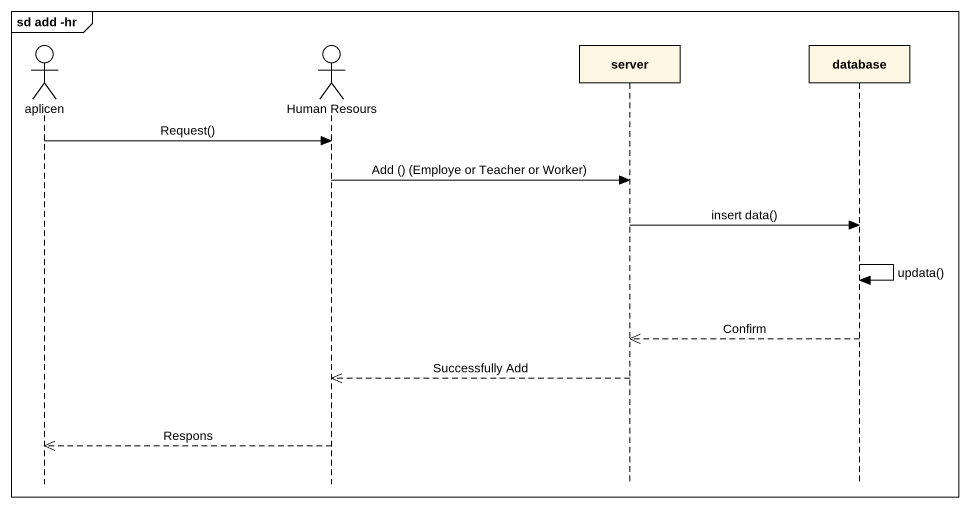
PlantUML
@startuml
mainframe sd add -hr
hide footbox
actor aplicen
actor "Human Resours" as Human_Resours
participant server
participant "database" as database_

aplicen -> Human_Resours : Request()
Human_Resours -> server : Add () (Employe or Teacher or Worker)
server -> database_ : insert data()
database_ -> database_ : updata()
database_ -->> server : Confirm
server -->> Human_Resours : Successfully Add
Human_Resours -->> aplicen : Respons
@enduml
